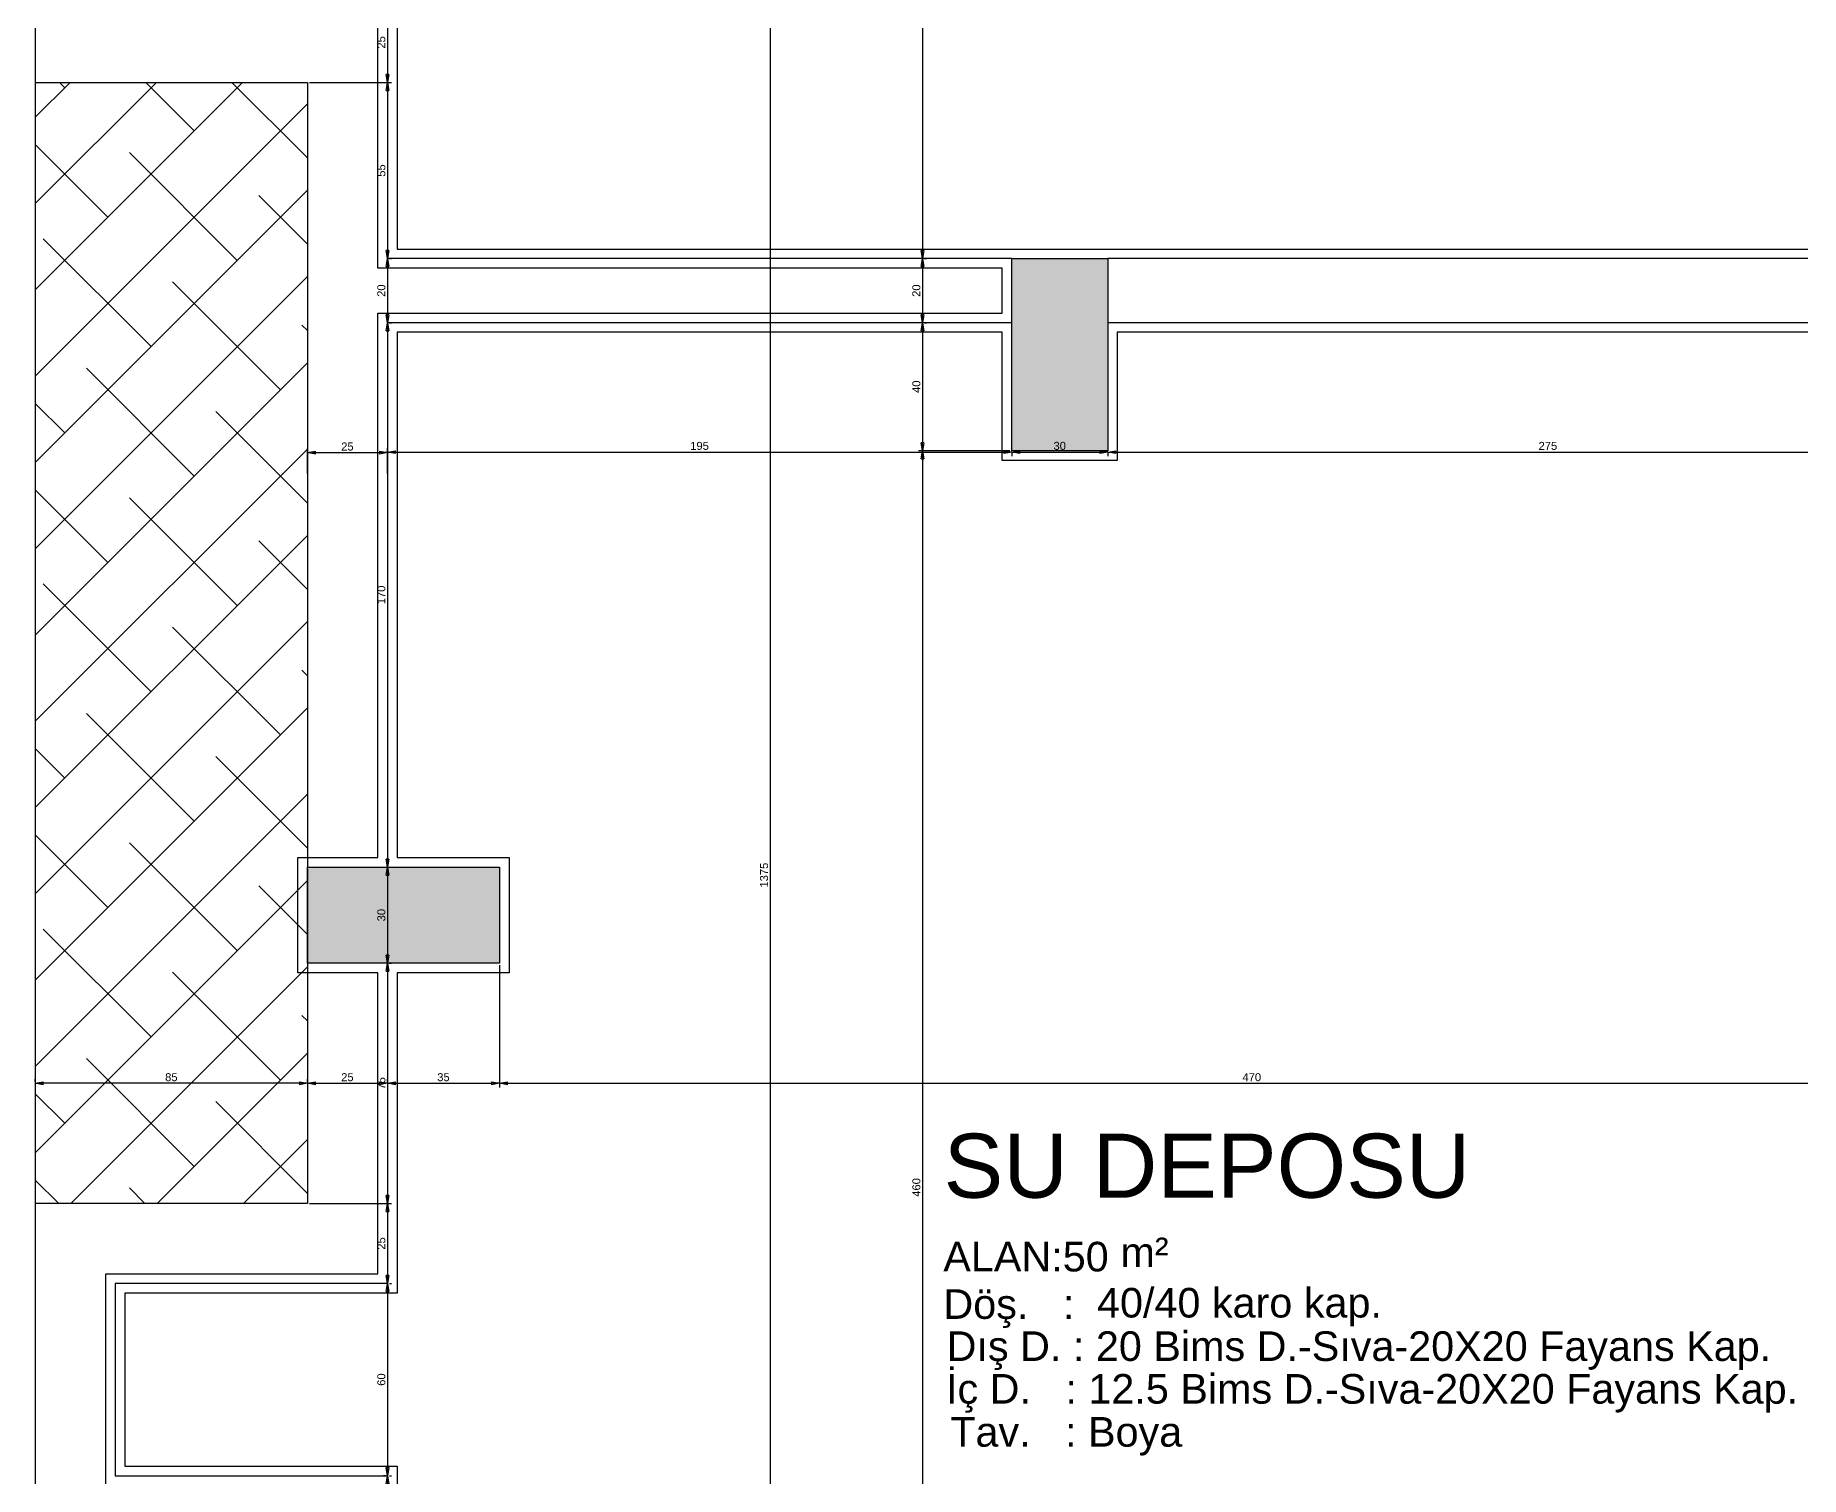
# Model space of a CAD drawing. Header units: millimetres. Extents: x -502 to 9998, y 2906 to 6004.
# Drawn here: x 18 to 569, y 4227 to 4677 of the extents above; entities that cross this region are included whole.
import ezdxf

# ---------------------------------------------------------------- set-up
doc = ezdxf.new("R2010")
doc.units = ezdxf.units.MM
for name, color, linetype, lineweight in [('Duvar', 140, 'Continuous', 30), ('YAZı', 30, 'Continuous', 18), ('ölçülendirme', 80, 'Continuous', 30)]:
    doc.layers.add(name, color=color, linetype=linetype, lineweight=lineweight)
doc.layers.add('kolon', color=200, linetype='Continuous')
doc.layers.add('Sıva', color=180, linetype='Continuous')
doc.styles.get("Standard").update_dxf_attribs({"font": 'arial.ttf'})
doc.styles.add('STYLE1', font='arial.ttf', dxfattribs={"height": 20})

# ---------------------------------------------------------------- blocks, each defined once
blk = doc.blocks.new('_Closed')
at = {"color": 0, "linetype": 'ByBlock', "lineweight": -2}
for p, q in [((-1, 0.17), (0, 0)), ((-1, 0.17), (-1, -0.17)), ((0, 0), (-1, -0.17)), ((0, 0), (-1, 0))]:
    blk.add_line(p, q, dxfattribs=at)

msp = doc.modelspace()

# ---------------------------------------------------------------- hatches: boundary and pattern name
at = {"layer": 'kolon'}
h = msp.add_hatch(dxfattribs=at)
h.set_pattern_fill('ANGLE', color=256)
h.set_pattern_definition([(0, (0, 0), (0, 6.985), [5.08, -1.905]), (90, (0, 0), (-6.985, 4e-16), [5.08, -1.905])])
h.paths.add_polyline_path([(4787.34, 4657.42), (4817.34, 4657.42), (4817.34, 4582.42), (4787.34, 4582.42)])
h.paths.add_polyline_path([(5002.34, 3757.42), (4927.34, 3757.42), (4927.34, 3727.42), (5002.34, 3727.42)])
h.paths.add_polyline_path([(4987.34, 4077.42), (4927.34, 4077.42), (4927.34, 4047.42), (4987.34, 4047.42)])
h.paths.add_polyline_path([(4922.34, 4427.42), (4952.34, 4427.42), (4952.34, 4367.42), (4922.34, 4367.42)])
h.paths.add_polyline_path([(5157.34, 4107.42), (5127.34, 4107.42), (5127.34, 4047.42), (5157.34, 4047.42)])
h.paths.add_polyline_path([(5162.34, 4427.42), (5132.34, 4427.42), (5132.34, 4367.42), (5162.34, 4367.42)])
h.paths.add_polyline_path([(5347.34, 4607.42), (5272.34, 4607.42), (5272.34, 4577.42), (5347.34, 4577.42)])
h.paths.add_polyline_path([(5652.34, 4607.42), (5622.34, 4607.42), (5622.34, 4547.42), (5652.34, 4547.42)])
h.paths.add_polyline_path([(5652.34, 4087.42), (5622.34, 4087.42), (5622.34, 4027.42), (5652.34, 4027.42)])
h.paths.add_polyline_path([(5652.34, 3787.42), (5622.34, 3787.42), (5622.34, 3727.42), (5652.34, 3727.42)])
h.paths.add_polyline_path([(5847.34, 4077.42), (5792.34, 4077.42), (5792.34, 4047.42), (5847.34, 4047.42)])
h.paths.add_polyline_path([(5872.34, 4417.42), (5812.34, 4417.42), (5812.34, 4387.42), (5872.34, 4387.42)])
h.paths.add_polyline_path([(5872.34, 4892.42), (5822.34, 4892.42), (5822.34, 4847.42), (5872.34, 4847.42)])
h.paths.add_polyline_path([(4817.34, 5222.42), (4787.34, 5222.42), (4787.34, 5147.42), (4817.34, 5147.42)], flags=17)
h.paths.add_polyline_path([(5657.34, 5102.42), (5622.34, 5102.42), (5622.34, 5022.42), (5657.34, 5022.42)])
h.paths.add_polyline_path([(5297.34, 5222.42), (5272.34, 5222.42), (5272.34, 5047.42), (5297.34, 5047.42)])
h.paths.add_polyline_path([(4602.34, 3757.42), (4677.34, 3757.42), (4677.34, 3727.42), (4602.34, 3727.42)])
h.paths.add_polyline_path([(4617.34, 4077.42), (4677.34, 4077.42), (4677.34, 4047.42), (4617.34, 4047.42)])
h.paths.add_polyline_path([(4682.34, 4427.42), (4652.34, 4427.42), (4652.34, 4367.42), (4682.34, 4367.42)])
h.paths.add_polyline_path([(4447.34, 4107.42), (4477.34, 4107.42), (4477.34, 4047.42), (4447.34, 4047.42)])
h.paths.add_polyline_path([(4442.34, 4427.42), (4472.34, 4427.42), (4472.34, 4367.42), (4442.34, 4367.42)])
h.paths.add_polyline_path([(4257.34, 4607.42), (4332.34, 4607.42), (4332.34, 4577.42), (4257.34, 4577.42)])
h.paths.add_polyline_path([(3952.34, 4607.42), (3982.34, 4607.42), (3982.34, 4547.42), (3952.34, 4547.42)])
h.paths.add_polyline_path([(3952.34, 4087.42), (3982.34, 4087.42), (3982.34, 4027.42), (3952.34, 4027.42)])
h.paths.add_polyline_path([(3952.34, 3787.42), (3982.34, 3787.42), (3982.34, 3727.42), (3952.34, 3727.42)])
h.paths.add_polyline_path([(3757.34, 4077.42), (3812.34, 4077.42), (3812.34, 4047.42), (3757.34, 4047.42)])
h.paths.add_polyline_path([(3732.34, 4417.42), (3792.34, 4417.42), (3792.34, 4387.42), (3732.34, 4387.42)])
h.paths.add_polyline_path([(3732.34, 4892.42), (3782.34, 4892.42), (3782.34, 4847.42), (3732.34, 4847.42)])
h.paths.add_polyline_path([(4787.34, 5222.42), (4817.34, 5222.42), (4817.34, 5147.42), (4787.34, 5147.42)], flags=17)
h.paths.add_polyline_path([(3947.34, 5102.42), (3982.34, 5102.42), (3982.34, 5022.42), (3947.34, 5022.42)])
h.paths.add_polyline_path([(4307.34, 5222.42), (4332.34, 5222.42), (4332.34, 5047.42), (4307.34, 5047.42)])
h.paths.add_polyline_path([(1157.73, 4657.42), (1187.73, 4657.42), (1187.73, 4582.42), (1157.73, 4582.42)])
h.paths.add_polyline_path([(1372.73, 3757.42), (1297.73, 3757.42), (1297.73, 3727.42), (1372.73, 3727.42)])
h.paths.add_polyline_path([(1357.73, 4077.42), (1297.73, 4077.42), (1297.73, 4047.42), (1357.73, 4047.42)])
h.paths.add_polyline_path([(1292.73, 4427.42), (1322.73, 4427.42), (1322.73, 4367.42), (1292.73, 4367.42)])
h.paths.add_polyline_path([(1527.73, 4107.42), (1497.73, 4107.42), (1497.73, 4047.42), (1527.73, 4047.42)])
h.paths.add_polyline_path([(1532.73, 4427.42), (1502.73, 4427.42), (1502.73, 4367.42), (1532.73, 4367.42)])
h.paths.add_polyline_path([(1717.73, 4607.42), (1642.73, 4607.42), (1642.73, 4577.42), (1717.73, 4577.42)])
h.paths.add_polyline_path([(2022.73, 4607.42), (1992.73, 4607.42), (1992.73, 4547.42), (2022.73, 4547.42)])
h.paths.add_polyline_path([(2022.73, 4087.42), (1992.73, 4087.42), (1992.73, 4027.42), (2022.73, 4027.42)])
h.paths.add_polyline_path([(2022.73, 3787.42), (1992.73, 3787.42), (1992.73, 3727.42), (2022.73, 3727.42)])
h.paths.add_polyline_path([(2217.73, 4077.42), (2162.73, 4077.42), (2162.73, 4047.42), (2217.73, 4047.42)])
h.paths.add_polyline_path([(2242.73, 4417.42), (2182.73, 4417.42), (2182.73, 4387.42), (2242.73, 4387.42)])
h.paths.add_polyline_path([(2242.73, 4892.42), (2192.73, 4892.42), (2192.73, 4847.42), (2242.73, 4847.42)])
h.paths.add_polyline_path([(1187.73, 5222.42), (1157.73, 5222.42), (1157.73, 5147.42), (1187.73, 5147.42)], flags=17)
h.paths.add_polyline_path([(2027.73, 5102.42), (1992.73, 5102.42), (1992.73, 5022.42), (2027.73, 5022.42)])
h.paths.add_polyline_path([(1667.73, 5222.42), (1642.73, 5222.42), (1642.73, 5047.42), (1667.73, 5047.42)])
h.paths.add_polyline_path([(972.73, 3757.42), (1047.73, 3757.42), (1047.73, 3727.42), (972.73, 3727.42)])
h.paths.add_polyline_path([(987.73, 4077.42), (1047.73, 4077.42), (1047.73, 4047.42), (987.73, 4047.42)])
h.paths.add_polyline_path([(1052.73, 4427.42), (1022.73, 4427.42), (1022.73, 4367.42), (1052.73, 4367.42)])
h.paths.add_polyline_path([(817.73, 4107.42), (847.73, 4107.42), (847.73, 4047.42), (817.73, 4047.42)])
h.paths.add_polyline_path([(812.73, 4427.42), (842.73, 4427.42), (842.73, 4367.42), (812.73, 4367.42)])
h.paths.add_polyline_path([(627.73, 4607.42), (702.73, 4607.42), (702.73, 4577.42), (627.73, 4577.42)])
h.paths.add_polyline_path([(322.73, 4607.42), (352.73, 4607.42), (352.73, 4547.42), (322.73, 4547.42)])
h.paths.add_polyline_path([(322.73, 4087.42), (352.73, 4087.42), (352.73, 4027.42), (322.73, 4027.42)])
h.paths.add_polyline_path([(322.73, 3787.42), (352.73, 3787.42), (352.73, 3727.42), (322.73, 3727.42)])
h.paths.add_polyline_path([(127.73, 4077.42), (182.73, 4077.42), (182.73, 4047.42), (127.73, 4047.42)])
h.paths.add_polyline_path([(102.73, 4417.42), (162.73, 4417.42), (162.73, 4387.42), (102.73, 4387.42)])
h.paths.add_polyline_path([(102.73, 4892.42), (152.73, 4892.42), (152.73, 4847.42), (102.73, 4847.42)])
h.paths.add_polyline_path([(1157.73, 5222.42), (1187.73, 5222.42), (1187.73, 5147.42), (1157.73, 5147.42)], flags=17)
h.paths.add_polyline_path([(317.73, 5102.42), (352.73, 5102.42), (352.73, 5022.42), (317.73, 5022.42)])
h.paths.add_polyline_path([(677.73, 5222.42), (702.73, 5222.42), (702.73, 5047.42), (677.73, 5047.42)])

# ---------------------------------------------------------------- linework, layer by layer
at = {"layer": 'Duvar'}
for p, q in [((17.73, 5157.42), (17.73, 3642.42)), ((17.73, 4772.42), (17.73, 4662.42)), ((127.73, 4687.42), (127.73, 4607.42)), ((17.73, 4662.42), (102.73, 4662.42)), ((102.73, 4662.42), (102.73, 4417.42)), ((322.73, 4607.42), (127.73, 4607.42)), ((627.73, 4607.42), (352.73, 4607.42)), ((322.73, 4587.42), (127.73, 4587.42)), ((127.73, 4587.42), (127.73, 4417.42)), ((627.73, 4587.42), (352.73, 4587.42)), ((102.73, 4387.42), (102.73, 4312.42)), ((127.73, 4387.42), (127.73, 4287.42)), ((102.73, 4312.42), (17.73, 4312.42)), ((17.73, 4312.42), (17.73, 4202.42)), ((127.73, 4287.42), (42.73, 4287.42)), ((42.73, 4287.42), (42.73, 4227.42)), ((42.73, 4227.42), (127.73, 4227.42)), ((127.73, 4227.42), (127.73, 4077.42))]:
    msp.add_line(p, q, dxfattribs=at)
at = {"layer": 'Duvar', "linetype": 'Continuous', "ltscale": 20}
for p, q in [((17.73, 4651.55), (28.61, 4662.42)), ((17.73, 4624.6), (55.55, 4662.42)), ((17.73, 4597.66), (82.49, 4662.42)), ((26.94, 4660.75), (25.28, 4662.42)), ((67.35, 4647.28), (52.22, 4662.42)), ((102.73, 4638.84), (79.16, 4662.42)), ((17.73, 4570.72), (102.73, 4655.72)), ((40.41, 4620.34), (17.73, 4643.02)), ((80.82, 4606.87), (47.15, 4640.55)), ((17.73, 4543.78), (102.73, 4628.78)), ((102.73, 4611.9), (87.56, 4627.08)), ((53.88, 4579.93), (20.21, 4613.61)), ((17.73, 4516.84), (102.73, 4601.84)), ((94.29, 4566.46), (60.62, 4600.14)), ((102.73, 4584.96), (101.03, 4586.67)), ((17.73, 4489.9), (102.73, 4574.9)), ((67.35, 4539.52), (33.68, 4573.2)), ((26.94, 4552.99), (17.73, 4562.2)), ((102.73, 4531.08), (74.09, 4559.73)), ((17.73, 4462.96), (102.73, 4547.96)), ((40.41, 4512.58), (17.73, 4535.26)), ((80.82, 4499.11), (47.15, 4532.78)), ((17.73, 4436.02), (102.73, 4521.02)), ((102.73, 4504.14), (87.56, 4519.31)), ((53.88, 4472.17), (20.21, 4505.84)), ((17.73, 4409.08), (102.73, 4494.08)), ((94.29, 4458.7), (60.62, 4492.37)), ((102.73, 4477.2), (101.03, 4478.9)), ((17.73, 4382.14), (102.73, 4467.14)), ((67.35, 4431.76), (33.68, 4465.43)), ((26.94, 4445.23), (17.73, 4454.43)), ((102.73, 4423.32), (74.09, 4451.96)), ((17.73, 4355.2), (102.73, 4440.2)), ((40.41, 4404.82), (17.73, 4427.49)), ((80.82, 4391.35), (47.15, 4425.02)), ((17.73, 4328.26), (102.73, 4413.26)), ((102.73, 4396.37), (87.56, 4411.55)), ((53.88, 4364.4), (20.21, 4398.08)), ((28.84, 4312.42), (102.73, 4386.32)), ((94.29, 4350.93), (60.62, 4384.61)), ((102.73, 4369.43), (101.03, 4371.14)), ((67.35, 4323.99), (33.68, 4357.67)), ((55.78, 4312.42), (102.73, 4359.37)), ((26.94, 4337.46), (17.73, 4346.67)), ((102.73, 4315.55), (74.09, 4344.2)), ((82.72, 4312.42), (102.73, 4332.43)), ((25.05, 4312.42), (17.73, 4319.73)), ((51.99, 4312.42), (47.15, 4317.26))]:
    msp.add_line(p, q, dxfattribs=at)
at = {"layer": 'kolon'}
for points in [[(322.73, 4607.42), (352.73, 4607.42), (352.73, 4547.42), (322.73, 4547.42)], [(102.73, 4417.42), (162.73, 4417.42), (162.73, 4387.42), (102.73, 4387.42)]]:
    msp.add_lwpolyline(points, close=True, dxfattribs=at)
at = {"layer": 'Sıva'}
for p, q in [((130.73, 4690.42), (130.73, 4610.42)), ((130.73, 4690.42), (130.73, 4610.42)), ((124.73, 4604.42), (124.73, 4684.42)), ((130.73, 4610.42), (322.73, 4610.42)), ((130.73, 4610.42), (322.73, 4610.42)), ((322.73, 4610.42), (352.73, 4610.42)), ((322.73, 4610.42), (352.73, 4610.42)), ((352.73, 4610.42), (627.73, 4610.42)), ((352.73, 4610.42), (627.73, 4610.42)), ((319.73, 4604.42), (124.73, 4604.42)), ((319.73, 4590.42), (319.73, 4604.42)), ((124.73, 4420.42), (124.73, 4590.42)), ((124.73, 4590.42), (319.73, 4590.42)), ((319.73, 4584.42), (130.73, 4584.42)), ((130.73, 4584.42), (130.73, 4420.42)), ((319.73, 4544.42), (319.73, 4584.42)), ((624.73, 4584.42), (355.73, 4584.42)), ((355.73, 4584.42), (355.73, 4544.42)), ((355.73, 4544.42), (319.73, 4544.42)), ((99.73, 4384.42), (99.73, 4420.42)), ((99.73, 4420.42), (124.73, 4420.42)), ((130.73, 4420.42), (165.73, 4420.42)), ((165.73, 4420.42), (165.73, 4384.42)), ((124.73, 4384.42), (99.73, 4384.42)), ((124.73, 4290.42), (124.73, 4384.42)), ((165.73, 4384.42), (130.73, 4384.42)), ((130.73, 4384.42), (130.73, 4284.42)), ((39.73, 4224.42), (39.73, 4290.42)), ((39.73, 4290.42), (124.73, 4290.42)), ((130.73, 4284.42), (45.73, 4284.42)), ((45.73, 4284.42), (45.73, 4230.42)), ((45.73, 4230.42), (130.73, 4230.42)), ((130.73, 4230.42), (130.73, 4080.42))]:
    msp.add_line(p, q, dxfattribs=at)
at = {"layer": 'ölçülendirme', "color": 90}
for p, q in [((247.3, 5099.92), (247.3, 3729.92)), ((294.87, 5019.92), (294.87, 4609.92)), ((127.73, 4684.92), (127.73, 4664.92)), ((127.73, 4659.92), (127.73, 4609.92)), ((127.73, 4604.92), (127.73, 4589.92)), ((294.87, 4604.92), (294.87, 4589.92)), ((127.73, 4584.92), (127.73, 4419.92)), ((294.87, 4584.92), (294.87, 4549.92)), ((105.23, 4546.84), (125.23, 4546.84)), ((130.23, 4547.03), (320.23, 4547.03)), ((294.87, 4544.92), (294.87, 4089.92)), ((325.23, 4547.03), (350.23, 4547.03)), ((355.23, 4547.03), (625.23, 4547.03)), ((127.73, 4414.92), (127.73, 4389.92)), ((127.73, 4384.92), (127.73, 4314.92)), ((100.23, 4349.92), (20.23, 4349.92)), ((105.23, 4349.92), (125.23, 4349.92)), ((130.23, 4349.92), (160.23, 4349.92)), ((165.23, 4349.92), (630.23, 4349.92)), ((127.73, 4309.92), (127.73, 4289.92)), ((127.73, 4284.92), (127.73, 4229.92))]:
    msp.add_line(p, q, dxfattribs=at)
at = {"layer": 'ölçülendirme'}
for p, q in [((103.36, 4662.42), (128.98, 4662.42)), ((103.36, 4662.42), (128.98, 4662.42)), ((128.36, 4607.42), (128.98, 4607.42)), ((128.36, 4607.42), (128.98, 4607.42)), ((295.5, 4607.42), (296.12, 4607.42)), ((295.5, 4607.42), (296.12, 4607.42)), ((128.36, 4587.42), (128.98, 4587.42)), ((128.36, 4587.42), (128.98, 4587.42)), ((295.5, 4587.42), (296.12, 4587.42)), ((295.5, 4587.42), (296.12, 4587.42)), ((102.73, 4540.35), (102.73, 4548.09)), ((127.73, 4540.54), (127.73, 4548.28)), ((127.73, 4540.35), (127.73, 4548.09)), ((322.11, 4547.42), (293.62, 4547.42)), ((322.11, 4547.42), (293.62, 4547.42)), ((322.73, 4546.79), (322.73, 4545.78)), ((322.73, 4546.79), (322.73, 4545.78)), ((352.73, 4546.79), (352.73, 4545.78)), ((352.73, 4546.79), (352.73, 4545.78)), ((128.36, 4417.42), (128.98, 4417.42)), ((128.36, 4417.42), (128.98, 4417.42)), ((102.73, 4416.79), (102.73, 4348.67)), ((128.36, 4387.42), (128.98, 4387.42)), ((128.36, 4387.42), (128.98, 4387.42)), ((162.73, 4386.79), (162.73, 4348.67)), ((162.73, 4386.79), (162.73, 4348.67)), ((17.73, 4350.54), (17.73, 4351.17)), ((102.73, 4350.54), (102.73, 4351.17)), ((127.73, 4350.54), (127.73, 4351.17)), ((127.73, 4350.54), (127.73, 4351.17)), ((103.36, 4312.42), (128.98, 4312.42)), ((103.36, 4312.42), (128.98, 4312.42)), ((128.36, 4287.42), (128.98, 4287.42)), ((128.36, 4287.42), (128.98, 4287.42)), ((127.11, 4227.42), (126.48, 4227.42)), ((128.36, 4227.42), (128.98, 4227.42))]:
    msp.add_line(p, q, dxfattribs=at)

# ---------------------------------------------------------------- block references
at = {"layer": 'ölçülendirme', "color": 90, "xscale": 2.5, "yscale": 2.5, "zscale": 2.5}
for p, rotation in [((127.73, 4662.42), 270), ((127.73, 4662.42), 90), ((127.73, 4607.42), 270), ((127.73, 4607.42), 90), ((294.87, 4607.42), 270), ((294.87, 4607.42), 90), ((127.73, 4587.42), 270), ((294.87, 4587.42), 270), ((127.73, 4587.42), 90), ((294.87, 4587.42), 90), ((294.87, 4547.42), 270), ((102.73, 4546.84), 180), ((127.73, 4547.03), 180), ((294.87, 4547.42), 90), ((322.73, 4547.03), 180), ((352.73, 4547.03), 180), ((127.73, 4417.42), 270), ((127.73, 4417.42), 90), ((127.73, 4387.42), 270), ((127.73, 4387.42), 90), ((17.73, 4349.92), 180), ((102.73, 4349.92), 180), ((127.73, 4349.92), 180), ((162.73, 4349.92), 180), ((127.73, 4312.42), 270), ((127.73, 4312.42), 90), ((127.73, 4287.42), 270), ((127.73, 4287.42), 90), ((127.73, 4227.42), 270), ((127.73, 4227.42), 90)]:
    msp.add_blockref('_Closed', p, dxfattribs=dict(at, rotation=rotation))
for p in [(127.73, 4546.84), (322.73, 4547.03), (352.73, 4547.03), (102.73, 4349.92), (127.73, 4349.92), (162.73, 4349.92)]:
    msp.add_blockref('_Closed', p, dxfattribs=at)

# ---------------------------------------------------------------- texts
at = {"layer": 'YAZı', "style": 'STYLE1'}
msp.add_text('SU DEPOSU', height=20, dxfattribs=at).set_placement((301.47, 4314.2))
at = {"layer": 'YAZı', "ltscale": 0.5}
for s, height, p in [('m²', 9.242, (356.7, 4292.53)), ('ALAN:50 ', 9.242, (301.37, 4291.19)), ('Döş.   : ', 9.242, (301.4, 4276.38)), ('40/40 karo kap.', 9.2419, (349.39, 4276.8)), ('Dış D. : 20 Bims D.-Sıva-20X20 Fayans Kap.', 9.2419, (302.41, 4263.24)), ('İç D.   : 12.5 Bims D.-Sıva-20X20 Fayans Kap.', 9.2419, (302.22, 4249.91)), ('Tav.   : Boya', 9.2419, (303.54, 4236.48))]:
    msp.add_text(s, height=height, dxfattribs=at).set_placement(p)
at = {"layer": 'ölçülendirme', "char_height": 2.5, "attachment_point": 5, "rotation": 90}
for s, insert in [('25', (125.83, 4674.92)), ('55', (125.84, 4634.92)), ('20', (125.83, 4597.42)), ('20', (292.97, 4597.42)), ('40', (292.97, 4567.42)), ('170', (125.83, 4502.42)), ('1375', (245.39, 4414.92)), ('30', (125.83, 4402.42)), ('75', (125.84, 4349.92)), ('460', (292.97, 4317.42)), ('25', (125.83, 4299.92)), ('60', (125.83, 4257.42))]:
    msp.add_mtext(s, dxfattribs=dict(at, insert=insert))
at = {"layer": 'ölçülendirme', "char_height": 2.5, "attachment_point": 5}
for s, insert in [('25', (115.23, 4548.74)), ('195', (225.23, 4548.93)), ('30', (337.73, 4548.94)), ('275', (490.23, 4548.93)), ('85', (60.23, 4351.82)), ('25', (115.23, 4351.82)), ('35', (145.23, 4351.82)), ('470', (397.73, 4351.82))]:
    msp.add_mtext(s, dxfattribs=dict(at, insert=insert))

doc.saveas('drawing.dxf')
